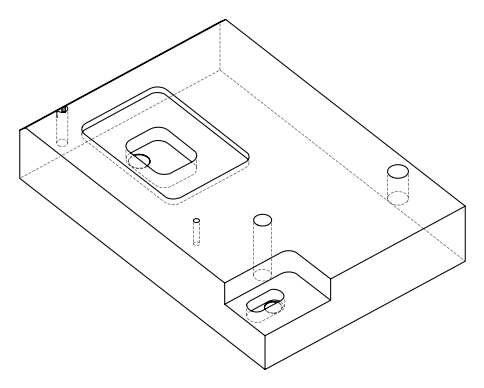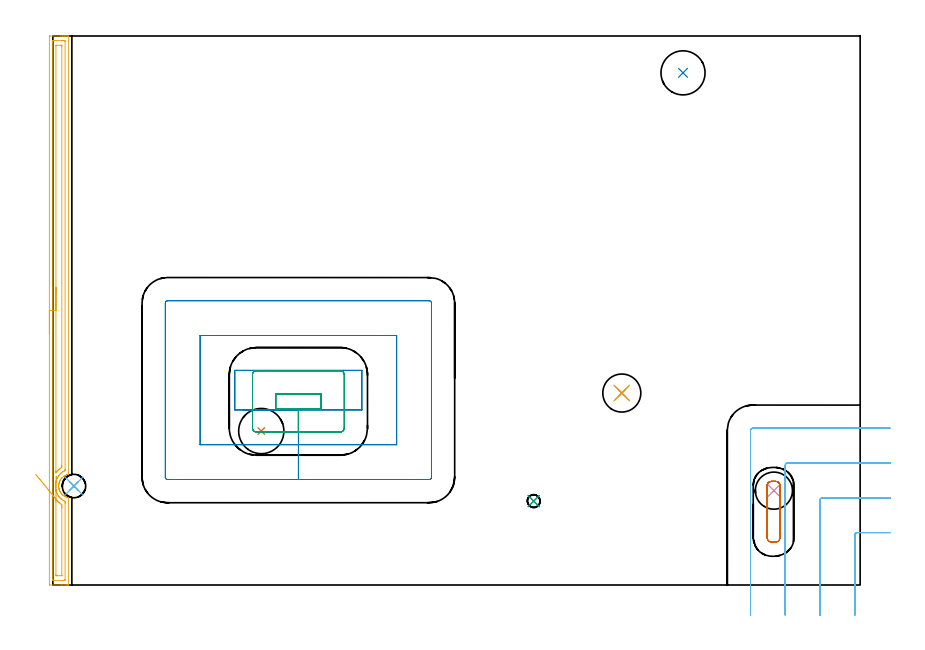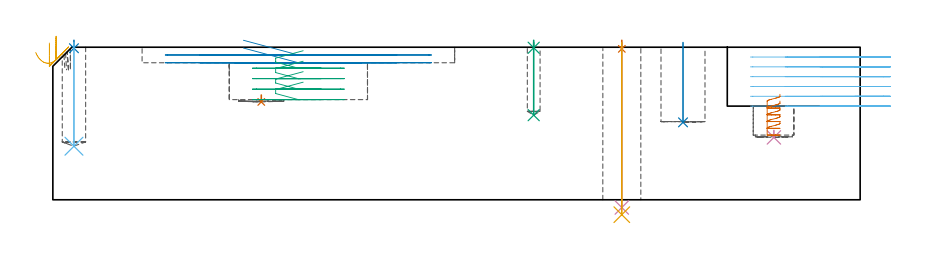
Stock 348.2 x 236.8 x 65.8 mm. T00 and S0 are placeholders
(PLAN: 15 operations, 11 tool changes, 18.9 min)
(1 SPOT_DRILL | STEP1HOLE | NXT0321_9005460120000 | 0.03 min | 3 mm3)
(2 SPOT_DRILL_1 | STEP1POCKET | NXT0321_9005460120000 | 0.03 min | 1 mm3)
(3 SPOT_DRILL_2 | STEP1POCKET_3 | NXT0321_9005460120000 | 0.03 min | 0 mm3)
(4 DRILL_THROUGH_HOLE_INTO_CENTER | STEP1HOLE | NXT0301_072 | 0.29 min | 5251 mm3)
(5 DRILL_TO_ENLARGE_THROUGH_HOLE | STEP1HOLE | UGT0301_288 | 0.3 min | 8624 mm3)
(6 DRILL_BLIND_HOLE_INTO_CENTER | STEP1POCKET | NXT0301_072 | 0.18 min | 3310 mm3)
(7 INDEXABLE_INSERT_DRILL_BLIND_HOLE_FROM_SOLID | STEP1POCKET_1 | NXT0302_010 | 0.02 min | 6971 mm3)
(8 INDEXABLE_INSERT_DRILL_BLIND_HOLE_FROM_SOLID_1 | STEP1POCKET_2 | NXT0302_009 | 0.14 min | 9111 mm3)
(9 DRILL_BLIND_HOLE_INTO_CENTER_1 | STEP1POCKET_3 | UGT0301_450 | 0.13 min | 663 mm3)
(10 INDEXABLE_INSERT_DRILL_BLIND_HOLE_FROM_SOLID_2 | STEP1POCKET_4 | NXT0302_003 | 0.02 min | 7770 mm3)
(11 AREA_MILL | FG_CHAMFER_SURFACE | UGT0205_001 | 6.02 min | 7912 mm3)
(12 MILL_CORNER_NOTCH_RECTANGULAR | CORNER_NOTCH_RECTANGULAR | UGT0201_136 | Follow Part, ap 5, ae 75% | 5.16 min | 107201 mm3)
(13 MILL_RECTANGULAR_POCKET | POCKET_RECTANGULAR_STRAIGHT | NXT0201_011 | Follow Part, ap 3, ae 75% | 1.08 min | 5184 mm3)
(14 MILL_RECTANGULAR_POCKET_1 | POCKET_RECTANGULAR_STRAIGHT_1 | UGT0201_136 | Follow Part, ap 5, ae 75% | 3.49 min | 85021 mm3)
(15 MILL_RECTANGULAR_POCKET_2 | POCKET_RECTANGULAR_STRAIGHT_2 | UGT0201_136 | Follow Part, ap 5, ae 75% | 2.01 min | 37358 mm3)
(TOOL NXT0321_9005460120000 | NC Spot Drill, 142deg, 12mm, Carbide, Uncoated | D12 PA142 FL30 Z2)
(TOOL NXT0301_072 | Carbide Drill 10.1mm [860.1-1010-051A1-MM 2214] | D10.1 PA140 FL71 Z2)
(TOOL UGT0301_288 | Twist Drill 16.4 mm | D16.4 PA118 FL125 Z2)
(TOOL NXT0302_010 | Index. Insert Drill 19.5mm [880-D1950L25-05] | D19.5 PA176 FL98 Z2)
(TOOL NXT0302_009 | Index. Insert Drill 19mm [880-D1900L25-05] | D19 PA176 FL95 Z2)
(TOOL UGT0301_450 | Carbide Drill 5.5 mm | D5.5 PA118 FL57 Z2)
(TOOL NXT0302_003 | Index. Insert Drill 16mm [880-D1600L20-05] | D16 PA176 FL80 Z2)
(TOOL UGT0205_001 | Chamfer Mill 20 x 3 x 45 deg. | D20 FL50 Z2)
(TOOL UGT0201_136 | Carbide End Mill 20.0 | D20 FL30 Z4)
(TOOL NXT0201_011 | ENDMILL 12mm [2P460-1200-NA 1630] | D12 FL38 Z6)
(OP 1 SPOT_DRILL)
G17 G21 G94 G90
T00 M6
G54
G17 G0 G90 X245.4 Y82.8 S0 M3
G43 Z75.8 H0
G94 G81 G98 Z65.094 F250. R68.8
G80
M5
M2
(OP 2 SPOT_DRILL_1)
G17 G21 G94 G90
T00 M6
G54
G17 G0 G90 X9.1 Y42.7 S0 M3
G43 Z75.8 H0
G94 G81 G98 Z65.361 F250. R68.8
G80
M5
M2
(OP 3 SPOT_DRILL_2)
G17 G21 G94 G90
T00 M6
G54
G17 G0 G90 X207.4 Y36.2 S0 M3
G43 Z75.8 H0
G94 G81 G98 Z65.563 F250. R68.8
G80
M5
M2
(OP 4 DRILL_THROUGH_HOLE_INTO_CENTER)
G17 G21 G94 G90
T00 M6
G54
G17 G0 G90 X245.4 Y82.8 S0 M3
G43 Z75.8 H1
G94 G73 G98 Z-3.338 F250. Q9.877 R67.8
G80
M5
M2
(OP 5 DRILL_TO_ENLARGE_THROUGH_HOLE)
G17 G21 G94 G90
T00 M6
G54
G17 G0 G90 X245.4 Y82.8 S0 M3
G43 Z75.8 H0
G94 G73 G98 Z-6.427 F250. Q14.445 R67.8
G80
M5
M2
(OP 6 DRILL_BLIND_HOLE_INTO_CENTER)
G17 G21 G94 G90
T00 M6
G54
G17 G0 G90 X9.1 Y42.7 S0 M3
G43 Z75.8 H1
G94 G81 G98 Z23.1 F250. R67.8
G80
M5
M2
(OP 7 INDEXABLE_INSERT_DRILL_BLIND_HOLE_FROM_SOLID)
G17 G21 G94 G90
T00 M6
G54
G17 G0 G90 X89.9 Y66.4 S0 M3
G43 Z75.8 H1
G94 G81 G98 Z42.2 F250. R45.2
G80
M5
M2
(OP 8 INDEXABLE_INSERT_DRILL_BLIND_HOLE_FROM_SOLID_1)
G17 G21 G94 G90
T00 M6
G54
G17 G0 G90 X271.8 Y220.9 S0 M3
G43 Z75.8 H1
G94 G81 G98 Z33.4 F250. R67.8
G80
M5
M2
(OP 9 DRILL_BLIND_HOLE_INTO_CENTER_1)
G17 G21 G94 G90
T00 M6
G54
G17 G0 G90 X207.4 Y36.2 S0 M3
G43 Z75.8 H0
G94 G81 G98 Z36.5 F250. R67.8
G80
M5
M2
(OP 10 INDEXABLE_INSERT_DRILL_BLIND_HOLE_FROM_SOLID_2)
G17 G21 G94 G90
T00 M6
G54
G17 G0 G90 X311. Y40.7 S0 M3
G43 Z75.8 H1
G94 G81 G98 Z26.9 F250. R29.9
G80
M5
M2
(OP 11 AREA_MILL)
G17 G21 G94 G90
T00 M6
G54
G17 G0 G90 X-1.5 Y108.4 S1061 M3
G43 Z75.8 H0
Z67.6
G94 G1 Y108.438 Z66.728 F250.
Y108.552 Z65.864
Y108.741 Z65.012
Y109.003 Z64.18
Y109.337 Z63.374
Y109.74 Z62.6
Y110.209 Z61.864
Y110.74 Z61.172
Y111.329 Z60.529
Y111.972 Z59.94
Y112.664 Z59.408
Y113.4 Z58.94
Y114.174 Z58.537
Y114.98 Z58.203
Y115.812 Z57.941
Y116.664 Z57.752
Y117.529 Z57.638
Y118.4 Z57.6
Y236.195
X-1.497 Y236.542 Z57.602
X-1.491 Y236.79 Z57.606
X-1.24 Y236.8 Z57.857
X3.488 Z62.582
X4.061 Z63.158
X4.377 Z63.473
X4.95 Z64.046
X5.265 Z64.36
X5.895 Z64.994
X6.312 Z65.411
X6.665 Y236.794 Z65.756
X6.697 Y236.79 Z65.788
X6.7 Y236.642 Z65.8
Y47.901
X6.697 Y47.729 Z65.789
X6.577 Y47.692 Z65.67
X6.381 Y47.641 Z65.478
X6.217 Y47.601 Z65.313
X6.153 Y47.58 Z65.249
X5.866 Y47.486 Z64.964
X5.792 Y47.455 Z64.891
X5.418 Y47.297 Z64.518
X4.983 Y47.074 Z64.082
X4.889 Y47.009 Z63.988
X4.821 Y46.96 Z63.917
X4.746 Y46.909 Z63.845
X4.52 Y46.752 Z63.619
X4.101 Y46.399 Z63.198
X3.932 Y46.231 Z63.029
X3.872 Y46.172 Z62.97
X3.527 Y45.749 Z62.626
X3.217 Y45.303 Z62.317
X3.204 Y45.28 Z62.304
X3.123 Y45.12 Z62.223
X2.984 Y44.841 Z62.08
X2.801 Y44.389 Z61.897
X2.784 Y44.332 Z61.879
X2.721 Y44.128 Z61.817
X2.666 Y43.946 Z61.761
X2.655 Y43.885 Z61.748
X2.612 Y43.687 Z61.71
X2.6 Y43.626 Z61.698
X2.582 Y43.533 Z61.678
X2.576 Y43.497 Z61.67
X2.571 Y43.439 Z61.661
X2.522 Y43.052 Z61.618
X2.514 Y42.924 Z61.611
X2.511 Y42.862 Z61.605
X2.51 Y42.813 Z61.6
X2.504 Y42.706 Z61.596
X2.505 Y42.682 Z61.595
Y42.644 Z61.598
X2.506 Y42.605
X2.509 Y42.547 Z61.6
X2.514 Y42.381 Z61.612
X2.528 Y42.237 Z61.627
X2.535 Y42.158 Z61.634
X2.607 Y41.713 Z61.705
X2.623 Y41.655 Z61.717
X2.645 Y41.565 Z61.741
X2.719 Y41.265 Z61.816
X2.868 Y40.822 Z61.967
X2.894 Y40.762 Z61.994
X3.032 Y40.456 Z62.13
X3.106 Y40.316 Z62.202
X3.218 Y40.099 Z62.316
X3.324 Y39.93 Z62.423
X3.369 Y39.87 Z62.467
X3.488 Y39.711 Z62.584
X3.59 Y39.572 Z62.688
X3.666 Y39.469 Z62.765
X3.719 Y39.406 Z62.818
X3.784 Y39.33 Z62.881
X3.83 Y39.275 Z62.928
X3.852 Y39.248 Z62.951
X4.051 Y39.038 Z63.15
X4.12 Y38.977 Z63.22
X4.303 Y38.827 Z63.402
X4.377 Y38.768 Z63.472
X4.482 Y38.68 Z63.581
X4.528 Y38.642 Z63.627
X4.728 Y38.507 Z63.827
X4.821 Y38.445 Z63.917
X4.911 Y38.382 Z64.01
X4.983 Y38.334 Z64.082
X5.308 Y38.147 Z64.404
X5.443 Y38.085 Z64.542
X5.584 Y38.022 Z64.682
X5.709 Y37.974 Z64.805
X5.866 Y37.913 Z64.964
X6.108 Y37.839 Z65.208
X6.412 Y37.747 Z65.512
X6.466 Y37.734 Z65.566
X6.633 Y37.695 Z65.731
X6.694 Y37.671 Z65.793
X6.7 Y37.639 Z65.8
Y0.158
X6.697 Y0.01 Z65.788
X6.665 Y0.006 Z65.756
X6.312 Y0. Z65.411
X5.895 Z64.995
X5.265 Z64.36
X4.061 Z63.158
X3.488 Z62.582
X-1.24 Y0.001 Z57.857
X-1.492 Y0.01 Z57.605
X-1.499 Y0.261 Z57.599
Y0.285
X-1.5 Y118.4 Z57.6
X-0.086 Z59.014
X-0.085 Y234.411 Z59.015
Y234.43
X-0.065 Y234.79 Z59.035
X0.438 Y234.798 Z59.538
X0.823 Y234.799 Z59.923
X1.324 Y234.8 Z60.424
X3.989 Z63.089
X4.377 Y234.799 Z63.477
X4.88 Y234.797 Z63.98
X5.265 Y234.79 Z64.365
X5.284 Y234.411 Z64.384
X5.285 Y234.39 Z64.385
Y49.686
X5.284 Y49.666 Z64.384
X5.265 Y49.33 Z64.365
X4.908 Y49.152 Z64.008
X4.377 Y48.872 Z63.477
X4.327 Y48.843 Z63.427
X4.252 Y48.794 Z63.352
X3.81 Y48.47 Z62.91
X3.488 Y48.202 Z62.588
X3.327 Y48.063 Z62.427
X3.163 Y47.901 Z62.263
X2.893 Y47.607 Z61.993
X2.6 Y47.247 Z61.7
X2.497 Y47.112 Z61.597
X2.424 Y47.009 Z61.524
X2.138 Y46.58 Z61.238
X1.89 Y46.116 Z60.99
X1.854 Y46.045 Z60.954
X1.831 Y45.996 Z60.931
X1.712 Y45.72 Z60.812
X1.572 Y45.364 Z60.672
X1.521 Y45.224 Z60.621
X1.358 Y44.687 Z60.458
X1.278 Y44.332 Z60.378
X1.203 Y43.951 Z60.303
X1.139 Y43.439 Z60.239
X1.114 Y43.148 Z60.214
X1.096 Y42.859 Z60.196
Y42.547
X1.133 Y41.966 Z60.233
X1.148 Y41.818 Z60.248
X1.172 Y41.655 Z60.272
X1.24 Y41.236 Z60.34
X1.351 Y40.762 Z60.451
X1.429 Y40.465 Z60.529
X1.58 Y40.002 Z60.68
X1.631 Y39.87 Z60.731
X1.712 Y39.675 Z60.812
X1.934 Y39.201 Z61.034
X1.979 Y39.112 Z61.079
X2.053 Y38.977 Z61.153
X2.257 Y38.632 Z61.357
X2.631 Y38.101 Z61.731
X2.644 Y38.085 Z61.744
X3.034 Y37.628 Z62.134
X3.17 Y37.485 Z62.27
X3.478 Y37.193 Z62.578
X3.488 Y37.184 Z62.588
X3.539 Y37.142 Z62.639
X4.377 Y36.538 Z63.477
X4.777 Y36.3 Z63.877
X5.265 Y36.061 Z64.365
X5.285 Y35.408 Z64.385
Y35.387
Y2.389
X5.284 Y2.37 Z64.384
X5.265 Y2.01 Z64.365
X4.762 Y2.002 Z63.862
X4.377 Y2.001 Z63.477
X3.876 Y2. Z62.976
X1.211 Z60.311
X0.823 Y2.001 Z59.923
X0.32 Y2.003 Z59.42
X-0.065 Y2.01 Z59.035
X-0.084 Y2.389 Z59.016
X-0.085 Y2.41 Z59.015
X-0.086 Y118.4 Z59.014
X1.328 Z60.428
X1.329 Y232.626 Z60.429
X1.33 Y232.722 Z60.43
X1.333 Y232.769 Z60.433
X1.334 Y232.785 Z60.434
X1.366 Y232.79 Z60.466
X1.54 Y232.798 Z60.64
X3.315 Y232.8 Z62.415
X3.488 Y232.799 Z62.588
X3.661 Y232.798 Z62.761
X3.777 Y232.794 Z62.877
X3.863 Y232.79 Z62.963
X3.865 Y232.753 Z62.965
X3.868 Y232.626 Z62.968
X3.871 Y232.242 Z62.971
Y51.471
X3.87 Y51.087 Z62.97
X3.866 Y50.832 Z62.966
X3.865 Y50.772 Z62.965
X3.852 Y50.749 Z62.952
X3.488 Y50.488 Z62.588
X3.033 Y50.144 Z62.133
X2.6 Y49.785 Z61.7
X2.548 Y49.739 Z61.648
X2.492 Y49.686 Z61.592
X2.114 Y49.282 Z61.214
X1.692 Y48.794 Z60.792
X1.421 Y48.437 Z60.521
X1.335 Y48.328 Z60.435
X1.333 Y48.459 Z60.433
X1.33 Y48.794 Z60.43
X1.329 Y49.03 Z60.429
X1.328 Y49.179 Z60.428
Y118.4
Y119.272 Z60.466
Y120.137 Z60.58
Y120.988 Z60.769
Y121.82 Z61.031
Y122.626 Z61.365
Y123.4 Z61.768
Y124.136 Z62.237
Y124.828 Z62.768
Y125.471 Z63.357
Y126.061 Z64.001
Y126.592 Z64.693
Y127.06 Z65.428
Y127.463 Z66.202
Y127.797 Z67.008
Y128.059 Z67.84
Y128.248 Z68.692
Y128.362 Z69.557
Y128.4 Z70.428
G0 Z75.8
X-7.39 Y47.735
Z63.542
G1 X-7.075 Y47.349 Z62.826
X-6.722 Y46.917 Z62.156
X-6.333 Y46.441 Z61.537
X-5.911 Y45.924 Z60.974
X-5.46 Y45.372 Z60.471
X-4.984 Y44.788 Z60.032
X-4.484 Y44.176 Z59.661
X-3.967 Y43.542 Z59.36
X-3.434 Y42.89 Z59.131
X-2.891 Y42.225 Z58.977
X-2.342 Y41.552 Z58.898
X-1.79 Y40.876 Z58.895
X-1.24 Y40.203 Z58.968
X-0.697 Y39.537 Z59.117
X-0.163 Y38.883 Z59.34
X0.356 Y38.248 Z59.636
X0.857 Y37.634 Z60.002
X1.335 Y37.048 Z60.435
X1.712 Y36.587 Z60.812
X1.952 Y36.3 Z61.052
X2.254 Y35.956 Z61.354
X2.6 Y35.624 Z61.7
X2.847 Y35.408 Z61.947
X3.488 Y34.925 Z62.588
X3.722 Y34.747 Z62.822
X3.865 Y34.638 Z62.965
X3.866 Y34.515 Z62.966
X3.87 Y34.132 Z62.97
X3.871 Y33.623 Z62.971
X3.872 Y33.238 Z62.972
X3.871 Y4.174 Z62.971
X3.87 Y4.078 Z62.97
X3.867 Y4.031 Z62.967
X3.866 Y4.015 Z62.966
X3.834 Y4.01 Z62.934
X3.66 Y4.002 Z62.76
X1.885 Y4. Z60.985
X1.712 Y4.001 Z60.812
X1.538 Y4.002 Z60.638
X1.423 Y4.006 Z60.523
X1.337 Y4.01 Z60.437
X1.335 Y4.047 Z60.435
X1.332 Y4.174 Z60.432
X1.329 Y4.559 Z60.429
Y35.793
Y36.3
X1.331 Y36.682 Z60.431
X1.335 Y37.048 Z60.435
X1.345 Y37.919 Z60.483
X1.355 Y38.783 Z60.607
X1.364 Y39.632 Z60.805
X1.373 Y40.461 Z61.076
X1.382 Y41.263 Z61.419
X1.391 Y42.032 Z61.831
X1.399 Y42.763 Z62.307
X1.406 Y43.449 Z62.846
X1.413 Y44.086 Z63.443
X1.42 Y44.668 Z64.092
X1.426 Y45.191 Z64.79
X1.431 Y45.652 Z65.531
X1.435 Y46.046 Z66.309
X1.439 Y46.371 Z67.119
X1.442 Y46.624 Z67.954
X1.444 Y46.803 Z68.808
X1.445 Y46.907 Z69.674
Y46.936 Z70.546
G0 Z75.8
M5
M2
(OP 12 MILL_CORNER_NOTCH_RECTANGULAR)
G17 G21 G94 G90
T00 M6
G54
G17 G0 G90 X361.2 Y22.6 S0 M3
G43 Z75.8 H0
Z61.567
G94 G1 X358.2 F250.
X346.895 F500.
G3 X345.9 Y21.605 R1.
G1 Y-10.
Y-13. F250.
G0 Z75.8
X361.2 Y37.6
Z61.567
G1 X358.2
X331.895 F500.
G3 X330.9 Y36.605 R1.
G1 Y-10.
Y-13. F250.
G0 Z75.8
X361.2 Y52.6
Z61.567
G1 X358.2
X316.896 F500.
G3 X315.9 Y51.604 R1.
G1 Y-10.
Y-13. F250.
G0 Z75.8
X361.2 Y67.6
Z61.567
G1 X358.2
X301.896 F500.
G3 X300.9 Y66.604 R1.
G1 Y-10.
Y-13. F250.
G0 Z75.8
X361.2 Y22.6
Z57.333
G1 X358.2
X346.895 F500.
G3 X345.9 Y21.605 R1.
G1 Y-10.
Y-13. F250.
G0 Z75.8
X361.2 Y37.6
Z57.333
G1 X358.2
X331.895 F500.
G3 X330.9 Y36.605 R1.
G1 Y-10.
Y-13. F250.
G0 Z75.8
X361.2 Y52.6
Z57.333
G1 X358.2
X316.896 F500.
G3 X315.9 Y51.604 R1.
G1 Y-10.
Y-13. F250.
G0 Z75.8
X361.2 Y67.6
Z57.333
G1 X358.2
X301.896 F500.
G3 X300.9 Y66.604 R1.
G1 Y-10.
Y-13. F250.
G0 Z75.8
X361.2 Y22.6
Z53.1
G1 X358.2
X346.895 F500.
G3 X345.9 Y21.605 R1.
G1 Y-10.
Y-13. F250.
G0 Z75.8
X361.2 Y37.6
Z53.1
G1 X358.2
X331.895 F500.
G3 X330.9 Y36.605 R1.
G1 Y-10.
Y-13. F250.
G0 Z75.8
X361.2 Y52.6
Z53.1
G1 X358.2
X316.896 F500.
G3 X315.9 Y51.604 R1.
G1 Y-10.
Y-13. F250.
G0 Z75.8
X361.2 Y67.6
Z53.1
G1 X358.2
X301.896 F500.
G3 X300.9 Y66.604 R1.
G1 Y-10.
Y-13. F250.
G0 Z75.8
X361.2 Y22.6
Z48.867
G1 X358.2
X346.895 F500.
G3 X345.9 Y21.605 R1.
G1 Y-10.
Y-13. F250.
G0 Z75.8
X361.2 Y37.6
Z48.867
G1 X358.2
X331.895 F500.
G3 X330.9 Y36.605 R1.
G1 Y-10.
Y-13. F250.
G0 Z75.8
X361.2 Y52.6
Z48.867
G1 X358.2
X316.895 F500.
G3 X315.9 Y51.605 R1.
G1 Y-10.
Y-13. F250.
G0 Z75.8
X361.2 Y67.6
Z48.867
G1 X358.2
X301.896 F500.
G3 X300.9 Y66.604 R1.
G1 Y-10.
Y-13. F250.
G0 Z75.8
X361.2 Y22.6
Z44.633
G1 X358.2
X346.895 F500.
G3 X345.9 Y21.605 R1.
G1 Y-10.
Y-13. F250.
G0 Z75.8
X361.2 Y37.6
Z44.633
G1 X358.2
X331.895 F500.
G3 X330.9 Y36.605 R1.
G1 Y-10.
Y-13. F250.
G0 Z75.8
X361.2 Y52.6
Z44.633
G1 X358.2
X316.895 F500.
G3 X315.9 Y51.605 R1.
G1 Y-10.
Y-13. F250.
G0 Z75.8
X361.2 Y67.6
Z44.633
G1 X358.2
X301.896 F500.
G3 X300.9 Y66.604 R1.
G1 Y-10.
Y-13. F250.
G0 Z75.8
X361.2 Y22.6
Z40.4
G1 X358.2
X346.895 F500.
G3 X345.9 Y21.605 R1.
G1 Y-10.
Y-13. F250.
G0 Z75.8
X361.2 Y37.6
Z40.4
G1 X358.2
X331.895 F500.
G3 X330.9 Y36.605 R1.
G1 Y-10.
Y-13. F250.
G0 Z75.8
X361.2 Y52.6
Z40.4
G1 X358.2
X316.895 F500.
G3 X315.9 Y51.605 R1.
G1 Y-10.
Y-13. F250.
G0 Z75.8
X361.2 Y67.6
Z40.4
G1 X358.2
X301.896 F500.
G3 X300.9 Y66.604 R1.
G1 Y-10.
Y-13. F250.
G0 Z75.8
M5
M2
(OP 13 MILL_RECTANGULAR_POCKET)
G17 G21 G94 G90
T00 M6
G54
G17 G0 G90 X313.6 Y39.598 S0 M3
G43 Z75.8 H1
Z45.477
G94 G1 Y42.8 Z44.619 F250.
Y42.938 Z44.582
X313.533 Y43.319 Z44.478
X313.39 Y43.679 Z44.374
X313.177 Y44.003 Z44.271
X312.903 Y44.277 Z44.167
X312.579 Y44.49 Z44.063
X312.219 Y44.633 Z43.959
X311.838 Y44.7 Z43.855
X309.862 Z43.326
X309.481 Y44.633 Z43.222
X309.121 Y44.49 Z43.118
X308.797 Y44.277 Z43.015
X308.523 Y44.003 Z42.911
X308.31 Y43.679 Z42.807
X308.167 Y43.319 Z42.703
X308.1 Y42.938 Z42.599
Y42.8 Z42.563
Y31.6 Z39.562
Y20.4 F500.
G3 X310. Y18.5 R1.9
G1 X311.7
G3 X313.6 Y20.4 R1.9
G1 Y42.8
G3 X311.7 Y44.7 R1.9
G1 X310.
G3 X308.1 Y42.8 R1.9
G1 Y31.6
Y30.6
G0 X313.6 Y39.598 Z42.562
G1 Y42.8 Z41.704 F250.
Y42.938 Z41.667
X313.533 Y43.319 Z41.563
X313.39 Y43.679 Z41.459
X313.177 Y44.003 Z41.355
X312.903 Y44.277 Z41.251
X312.579 Y44.49 Z41.148
X312.219 Y44.633 Z41.044
X311.838 Y44.7 Z40.94
X309.862 Z40.411
X309.481 Y44.633 Z40.307
X309.121 Y44.49 Z40.203
X308.797 Y44.277 Z40.099
X308.523 Y44.003 Z39.996
X308.31 Y43.679 Z39.892
X308.167 Y43.319 Z39.788
X308.1 Y42.938 Z39.684
Y42.8 Z39.647
Y31.6 Z36.646
Y20.4 F500.
G3 X310. Y18.5 R1.9
G1 X311.7
G3 X313.6 Y20.4 R1.9
G1 Y42.8
G3 X311.7 Y44.7 R1.9
G1 X310.
G3 X308.1 Y42.8 R1.9
G1 Y31.6
Y30.6
G0 X313.6 Y39.598 Z39.646
G1 Y42.8 Z38.788 F250.
Y42.938 Z38.751
X313.533 Y43.319 Z38.648
X313.39 Y43.679 Z38.544
X313.177 Y44.003 Z38.44
X312.903 Y44.277 Z38.336
X312.579 Y44.49 Z38.232
X312.219 Y44.633 Z38.129
X311.838 Y44.7 Z38.025
X309.862 Z37.495
X309.481 Y44.633 Z37.392
X309.121 Y44.49 Z37.288
X308.797 Y44.277 Z37.184
X308.523 Y44.003 Z37.08
X308.31 Y43.679 Z36.976
X308.167 Y43.319 Z36.873
X308.1 Y42.938 Z36.769
Y42.8 Z36.732
Y31.6 Z33.731
Y20.4 F500.
G3 X310. Y18.5 R1.9
G1 X311.7
G3 X313.6 Y20.4 R1.9
G1 Y42.8
G3 X311.7 Y44.7 R1.9
G1 X310.
G3 X308.1 Y42.8 R1.9
G1 Y31.6
Y30.6
G0 X313.6 Y39.598 Z36.731
G1 Y42.8 Z35.873 F250.
Y42.938 Z35.836
X313.533 Y43.319 Z35.732
X313.39 Y43.679 Z35.628
X313.177 Y44.003 Z35.525
X312.903 Y44.277 Z35.421
X312.579 Y44.49 Z35.317
X312.219 Y44.633 Z35.213
X311.838 Y44.7 Z35.109
X309.862 Z34.58
X309.481 Y44.633 Z34.476
X309.121 Y44.49 Z34.372
X308.797 Y44.277 Z34.269
X308.523 Y44.003 Z34.165
X308.31 Y43.679 Z34.061
X308.167 Y43.319 Z33.957
X308.1 Y42.938 Z33.853
Y42.8 Z33.816
Y31.6 Z30.815
Y20.4 F500.
G3 X310. Y18.5 R1.9
G1 X311.7
G3 X313.6 Y20.4 R1.9
G1 Y42.8
G3 X311.7 Y44.7 R1.9
G1 X310.
G3 X308.1 Y42.8 R1.9
G1 Y31.6
Y30.6
G0 X313.6 Y39.598 Z33.815
G1 Y42.8 Z32.958 F250.
Y42.938 Z32.921
X313.533 Y43.319 Z32.817
X313.39 Y43.679 Z32.713
X313.177 Y44.003 Z32.609
X312.903 Y44.277 Z32.505
X312.579 Y44.49 Z32.402
X312.219 Y44.633 Z32.298
X311.838 Y44.7 Z32.194
X309.862 Z31.665
X309.481 Y44.633 Z31.561
X309.121 Y44.49 Z31.457
X308.797 Y44.277 Z31.353
X308.523 Y44.003 Z31.249
X308.31 Y43.679 Z31.146
X308.167 Y43.319 Z31.042
X308.1 Y42.938 Z30.938
Y42.8 Z30.901
Y31.6 Z27.9
Y20.4 F500.
G3 X310. Y18.5 R1.9
G1 X311.7
G3 X313.6 Y20.4 R1.9
G1 Y42.8
G3 X311.7 Y44.7 R1.9
G1 X310.
G3 X308.1 Y42.8 R1.9
G1 Y31.6
Y30.6
G0 Z75.8
M5
M2
(OP 14 MILL_RECTANGULAR_POCKET_1)
G17 G21 G94 G90
T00 M6
G54
G17 G0 G90 X82.202 Y75.5 S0 M3
G43 Z75.8 H0
Z68.8
G94 G1 X105.9 Z62.45 F250.
X133.3 F500.
Y92.6
X78.5
Y75.5
X105.9
Y60.5
X148.3
Y107.6
X63.5
Y60.5
X105.9
Y45.5
X162.3
G3 X163.3 Y46.5 R1.
G1 Y121.6
G3 X162.3 Y122.6 R1.
G1 X49.5
G3 X48.5 Y121.6 R1.
G1 Y46.5
G3 X49.5 Y45.5 R1.
G1 X105.9
X106.9
G0 X82.202 Y75.5 Z65.45
G1 X105.9 Z59.1 F250.
X133.3 F500.
Y92.6
X78.5
Y75.5
X105.9
Y60.5
X148.3
Y107.6
X63.5
Y60.5
X105.9
Y45.5
X162.3
G3 X163.3 Y46.5 R1.
G1 Y121.6
G3 X162.3 Y122.6 R1.
G1 X49.5
G3 X48.5 Y121.6 R1.
G1 Y46.5
G3 X49.5 Y45.5 R1.
G1 X105.9
X106.9
G0 Z75.8
M5
M2
(OP 15 MILL_RECTANGULAR_POCKET_2)
G17 G21 G94 G90
T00 M6
G54
G17 G0 G90 X107.965 Y82.4 S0 M3
G43 Z75.8 H0
Z64.28
G94 G1 X96.1 Z61.101 F250.
Y76. Z59.386
X105.9 Z56.76
X115.7 F500.
Y82.4
X96.1
Y76.
X105.9
Y66.
X124.
G3 X125.7 Y67.7 R1.7
G1 Y90.7
G3 X124. Y92.4 R1.7
G1 X87.8
G3 X86.1 Y90.7 R1.7
G1 Y67.7
G3 X87.8 Y66. R1.7
G1 X105.9
X106.9
G0 X107.965 Y82.4 Z59.76
G1 X96.1 Z56.581 F250.
Y76. Z54.866
X105.9 Z52.24
X115.7 F500.
Y82.4
X96.1
Y76.
X105.9
Y66.
X124.
G3 X125.7 Y67.7 R1.7
G1 Y90.7
G3 X124. Y92.4 R1.7
G1 X87.8
G3 X86.1 Y90.7 R1.7
G1 Y67.7
G3 X87.8 Y66. R1.7
G1 X105.9
X106.9
G0 X107.965 Y82.4 Z55.24
G1 X96.1 Z52.061 F250.
Y76. Z50.346
X105.9 Z47.72
X115.7 F500.
Y82.4
X96.1
Y76.
X105.9
Y66.
X124.
G3 X125.7 Y67.7 R1.7
G1 Y90.7
G3 X124. Y92.4 R1.7
G1 X87.8
G3 X86.1 Y90.7 R1.7
G1 Y67.7
G3 X87.8 Y66. R1.7
G1 X105.9
X106.9
G0 X107.965 Y82.4 Z50.72
G1 X96.1 Z47.541 F250.
Y76. Z45.826
X105.9 Z43.2
X115.7 F500.
Y82.4
X96.1
Y76.
X105.9
Y66.
X124.
G3 X125.7 Y67.7 R1.7
G1 Y90.7
G3 X124. Y92.4 R1.7
G1 X87.8
G3 X86.1 Y90.7 R1.7
G1 Y67.7
G3 X87.8 Y66. R1.7
G1 X105.9
X106.9
G0 Z75.8
M5
M2
